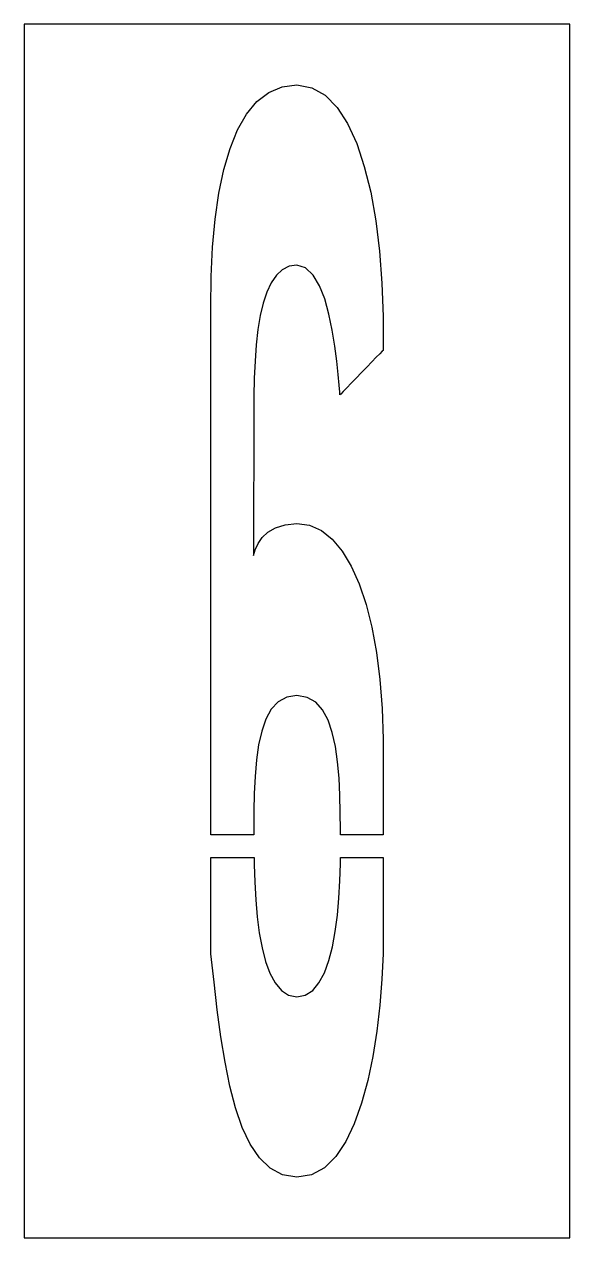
# Model space of a CAD drawing. Extents: x 0 to 18, y 0 to 40.
import ezdxf

# ---------------------------------------------------------------- set-up
doc = ezdxf.new("R2010")
doc.units = 0
doc.layers.add('CUT', color=7, linetype='Continuous')
doc.layers.add('OUTSIDE', color=1, linetype='Continuous')

msp = doc.modelspace()

# ---------------------------------------------------------------- linework, layer by layer
at = {"layer": 'CUT'}
for points in [[(8.2926, 23.4043), (8.6082, 23.5035), (8.9982, 23.5461), (9.4167, 23.4894), (9.8067, 23.3156), (10.1649, 23.0284), (10.4911, 22.6312), (10.789, 22.1383), (11.0514, 21.5532), (11.2784, 20.8759), (11.4699, 20.1241), (11.6223, 19.2943), (11.7358, 18.4007), (11.8067, 17.4433), (11.8387, 16.4326), (11.8387, 15.844), (11.8387, 15.2518), (11.8387, 14.6631), (11.8387, 14.0745), (11.8387, 13.4823), (11.8387, 13.2838), (10.4354, 13.2838), (10.4344, 13.4433), (10.4273, 14.0106), (10.4131, 14.5851), (10.3883, 15.1454), (10.3387, 15.6879), (10.2677, 16.195), (10.1649, 16.656), (10.0266, 17.0603), (9.8457, 17.3972), (9.6188, 17.6525), (9.3387, 17.8121), (8.9982, 17.8723), (8.6613, 17.8191), (8.3812, 17.6667), (8.1507, 17.422), (7.9734, 17.0957), (7.8351, 16.7021), (7.7323, 16.2482), (7.6613, 15.7482), (7.6152, 15.2092), (7.5904, 14.6418), (7.5798, 14.0567), (7.5798, 13.4716), (7.5798, 13.2838), (6.1613, 13.2838), (6.1613, 14.6773), (6.1613, 16.4539), (6.1613, 18.227), (6.1613, 20.0035), (6.1613, 21.7766), (6.1613, 23.5532), (6.1613, 25.3262), (6.1613, 27.1028), (6.1613, 28.8759), (6.1613, 30.6525), (6.1684, 31.6809), (6.2145, 32.656), (6.2961, 33.5745), (6.4202, 34.4291), (6.5833, 35.2092), (6.7926, 35.9078), (7.0408, 36.5177), (7.3387, 37.0355), (7.6791, 37.4504), (8.0691, 37.7518), (8.5089, 37.9362), (8.9982, 38), (9.4911, 37.9078), (9.9309, 37.6596), (10.3245, 37.2589), (10.6684, 36.727), (10.9699, 36.0745), (11.2216, 35.3156), (11.4309, 34.461), (11.5975, 33.5248), (11.7181, 32.5248), (11.7996, 31.4681), (11.8387, 30.3723), (11.8387, 29.2482), (11.8067, 29.2199), (11.7323, 29.1418), (11.6152, 29.0213), (11.4663, 28.8723), (11.3032, 28.7021), (11.1259, 28.5213), (10.9486, 28.3369), (10.7855, 28.1667), (10.6401, 28.0142), (10.523, 27.8936), (10.445, 27.8121), (10.4167, 27.7837), (10.4096, 27.8688), (10.3954, 28.1028), (10.3635, 28.4539), (10.3174, 28.8936), (10.2535, 29.3936), (10.1649, 29.9184), (10.055, 30.4468), (9.9131, 30.9468), (9.7394, 31.383), (9.5301, 31.734), (9.2855, 31.9681), (8.9982, 32.0567), (8.7429, 32.0213), (8.516, 31.9078), (8.3209, 31.727), (8.1507, 31.4823), (8.0053, 31.1738), (7.8848, 30.8085), (7.789, 30.3972), (7.711, 29.9362), (7.6543, 29.4362), (7.6152, 28.8972), (7.5904, 28.3298), (7.5798, 27.734), (7.5762, 27.1135), (7.5762, 26.4823), (7.5727, 25.8511), (7.5727, 25.227), (7.5691, 24.6277), (7.5691, 24.0638), (7.5656, 23.5461), (7.5656, 23.0851), (7.5621, 22.6986), (7.5621, 22.4902), (7.6188, 22.6738), (7.7145, 22.8794), (7.8528, 23.078), (8.0408, 23.2589)], [(11.8387, 11.7128), (11.8387, 11.1241), (11.8387, 10.5355), (11.8387, 9.9433), (11.8387, 9.3546), (11.7961, 8.5177), (11.7287, 7.6631), (11.6294, 6.8121), (11.4982, 5.9787), (11.3351, 5.1809), (11.133, 4.4326), (10.8918, 3.7553), (10.6082, 3.1667), (10.2784, 2.6773), (9.9025, 2.3085), (9.477, 2.078), (8.9982, 2), (8.5266, 2.078), (8.1152, 2.2908), (7.7606, 2.6312), (7.4557, 3.0816), (7.1933, 3.6383), (6.9734, 4.2801), (6.7855, 5), (6.6259, 5.7872), (6.4911, 6.6277), (6.3706, 7.5106), (6.2642, 8.4255), (6.1613, 9.3546), (6.1613, 11.1277), (6.1613, 12.5318), (7.5841, 12.5318), (7.5869, 12.305), (7.6046, 11.7199), (7.6365, 11.1418), (7.6862, 10.5816), (7.7571, 10.0461), (7.8493, 9.5532), (7.9628, 9.1064), (8.1046, 8.7163), (8.2784, 8.3972), (8.484, 8.1525), (8.7216, 8), (8.9982, 7.9433), (9.2748, 7.9965), (9.5195, 8.1525), (9.7252, 8.4043), (9.9025, 8.734), (10.0479, 9.1348), (10.1684, 9.5922), (10.2642, 10.0957), (10.3351, 10.6312), (10.3848, 11.1915), (10.4167, 11.7624), (10.4344, 12.3298), (10.4357, 12.5318), (11.8387, 12.5318), (11.8387, 12.305)]]:
    msp.add_lwpolyline(points, close=True, dxfattribs=at)
at = {"layer": 'OUTSIDE'}
msp.add_lwpolyline([(0, 0), (18, 0), (18, 40), (0, 40)], close=True, dxfattribs=at)

doc.saveas('drawing.dxf')
